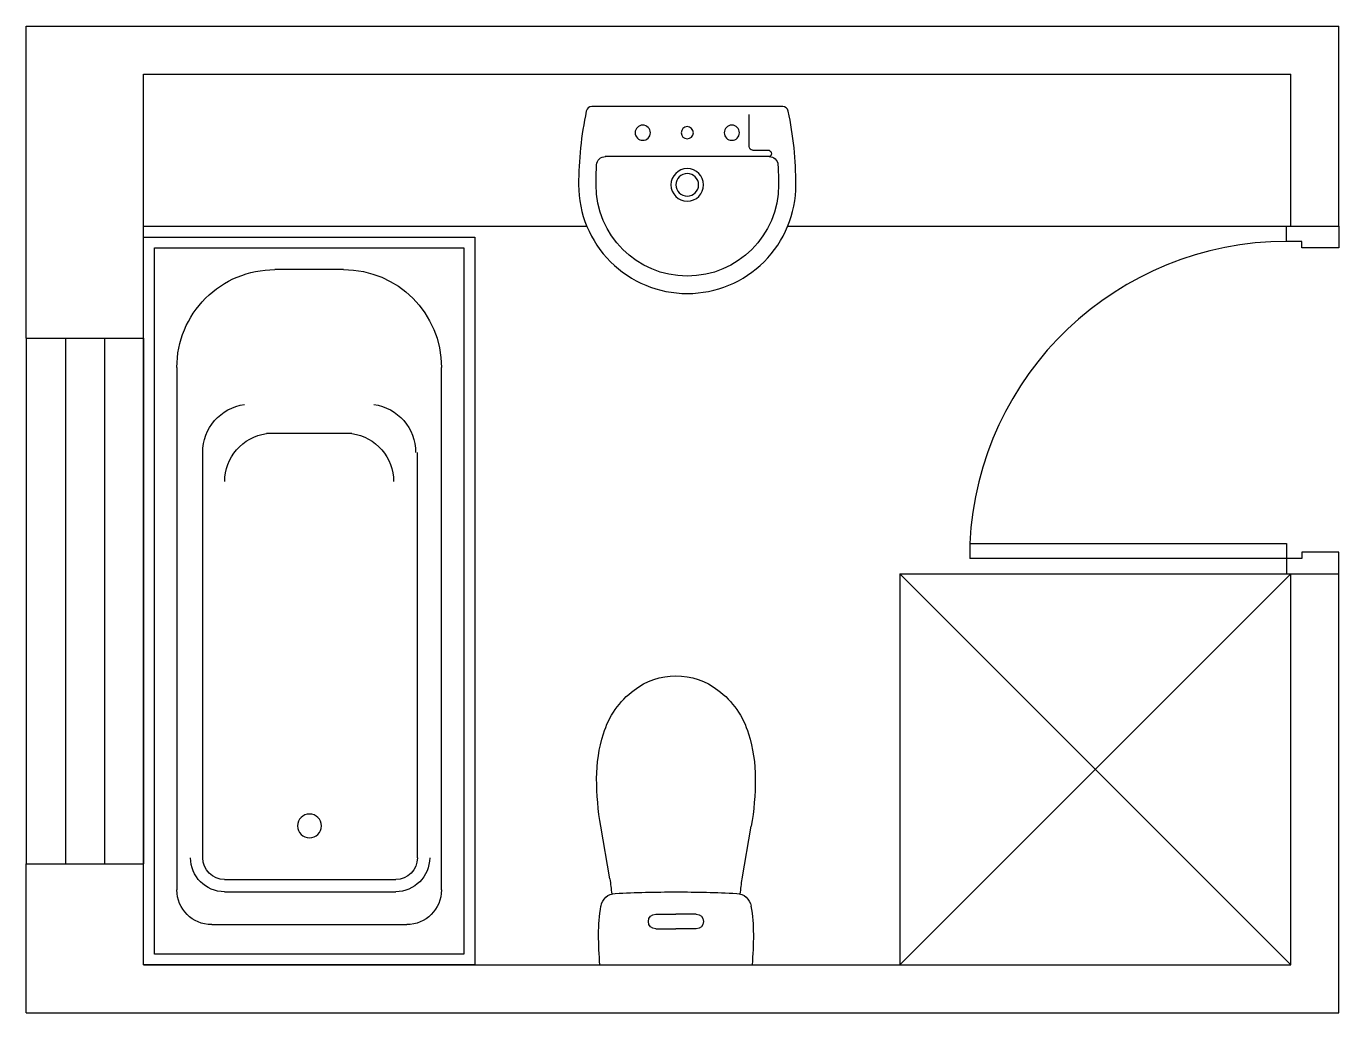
# Model space of a CAD drawing. Extents: x 0 to 3020, y 0 to 2270.
import ezdxf

# ---------------------------------------------------------------- set-up
doc = ezdxf.new("R2010")
doc.units = 0
doc.header["$LTSCALE"] = 800
for name, color, linetype in [('Car', 7, 'Continuous'), ('Doors', 7, 'Continuous'), ('Plumbing Fixtures', 7, 'Continuous'), ('Walls', 7, 'Continuous'), ('Windows', 7, 'Continuous')]:
    doc.layers.add(name, color=color, linetype=linetype)

# ---------------------------------------------------------------- blocks, each defined once
blk = doc.blocks.new('DOOR-800')
for p, q in [((35, 120), (35, 849.2)), ((70, 849.2), (35, 849.2)), ((70, 849.2), (70, 120)), ((0, 120), (0, 0)), ((35, 120), (0, 120)), ((70, 120), (35, 120)), ((35, 85), (35, 120)), ((765, 85), (765, 120)), ((765, 120), (800, 120)), ((800, 120), (800, 0)), ((50, 85), (35, 85)), ((50, 0), (50, 85)), ((750, 0), (750, 85)), ((750, 85), (765, 85)), ((0, 0), (50, 0)), ((800, 0), (750, 0))]:
    blk.add_line(p, q)
blk.add_arc((35, 120), 730, 0, 87.2519)
blk = doc.blocks.new('van-eclipse-pl')
for p, q in [((-142.2, -92), (-142.2, -18.3)), ((-150.2, -100), (-185.5, -100))]:
    blk.add_line(p, q)
at = {"color": 7}
blk.add_line((-188.9, -115), (188.9, -115), dxfattribs=at)
blk.add_lwpolyline([(0, -430, -0.414214), (-250, -180, -0.052159), (-232.3, -10.3, -0.354398), (-219.5, 0), (219.5, 0, -0.354398), (232.3, -10.3, -0.052159), (250, -180, -0.414214)], format="xyb", close=True)
for centre, radius in [((-102.5, -60), 17.5), ((0, -60), 14), ((102.5, -60), 17.5), ((0, -180), 26)]:
    blk.add_circle(centre, radius)
blk.add_circle((0, -180), 37.5, dxfattribs=at)
for centre, radius, start, end in [((-188.7, -135), 20, 89.4644, 175.9939), ((188.7, -135), 20, 4.0061, 90.5356), ((592.4, -180.3), 802.4, 176.6608, 179.9759), ((-592.1, -180.3), 802.1, 0.0236, 3.3398), ((0, -180), 210, 180, 270), ((0, -180), 210, 270, 0)]:
    blk.add_arc(centre, radius, start, end, dxfattribs=at)
for centre, radius, start, end in [((-185.1, -108.4), 8.45, 93.116, 231.7452), ((-150.2, -92), 8, 270, 0)]:
    blk.add_arc(centre, radius, start, end)
blk = doc.blocks.new('wc')
at = {"linetype": 'Continuous'}
for p, q in [((-152.6, 198.1), (-173.4, 319.1)), ((152.2, 198.1), (172.9, 319.1)), ((-46.7, 117), (-0.2, 117)), ((46.3, 117), (-0.2, 117)), ((-46.7, 83), (-0.2, 83)), ((46.3, 83), (-0.2, 83)), ((174.8, 0), (-174.8, 0))]:
    blk.add_line(p, q, dxfattribs=at)
for centre, radius, start, end in [((-0.2, 505), 160, 90, 127.0996), ((-0.2, 505), 160, 52.9004, 90), ((23.9, 473.1), 200, 127.0996, 162.9038), ((-24.4, 473.1), 200, 17.0962, 52.9004), ((167.3, 429), 350, 162.9038, 180), ((-167.7, 429), 350, 0, 17.0962), ((467.3, 429), 650, 180, 189.7311), ((-467.7, 429), 650, 350.2689, 0), ((-546.9, 130.5), 400, 4.7151, 9.7311), ((546.4, 130.5), 400, 170.2689, 175.2849), ((-138.3, 129.8), 35, 92.669, 170.573), ((-0.2, -2832), 3000, 90, 92.669), ((-0.2, -2832), 3000, 87.331, 90), ((137.8, 129.8), 35, 9.427, 87.331), ((221.8, 70), 400, 170.573, 180), ((-222.2, 70), 400, 0, 9.427), ((-46.7, 100), 17, 90, 270), ((46.3, 100), 17, 270, 90), ((639.9, 70), 818.2, 180, 184.8759), ((-640.4, 70), 818.2, 355.0919, 0), ((-174.8, 0.5), 0.5, 184.8759, 270)]:
    blk.add_arc(centre, radius, start, end, dxfattribs=at)
blk = doc.blocks.new('bath-1')
at = {"layer": 'Car', "linetype": 'ByBlock'}
for p, q in [((0, 762), (0, 0)), ((1675, 762), (0, 762)), ((1675, 0), (1675, 762)), ((1650, 737), (25, 737)), ((25, 737), (25, 25)), ((1650, 25), (1650, 737)), ((172.8, 685.36), (1375, 685.36)), ((92.8, 156.64), (92.8, 605.36)), ((246.6, 630.11), (1179.15, 630.11)), ((168.46, 186.16), (168.46, 580.11)), ((196.6, 186.16), (196.6, 580.11)), ((1222.92, 479.42), (1222.92, 282.58)), ((1600, 460.36), (1600, 301.64)), ((246.6, 136.16), (1179.15, 136.16)), ((1375, 76.64), (172.8, 76.64)), ((0, 0), (1675, 0)), ((25, 25), (1650, 25))]:
    blk.add_line(p, q, dxfattribs=at)
blk.add_circle((319.83, 381.84), 27.5, dxfattribs=at)
for centre, radius, start, end in [((172.8, 605.36), 80, 90, 180), ((1375, 460.36), 225, 0, 90), ((246.6, 580.11), 78.14, 90, 180), ((246.6, 580.11), 50, 90, 180), ((1179.15, 513.84), 112, 8.2712, 90), ((1112.08, 463.31), 112, 8.2712, 90), ((1112.08, 298.69), 112, 270, 351.7288), ((1375, 301.64), 225, 270, 0), ((1179.15, 248.16), 112, 270, 351.7288), ((246.6, 186.16), 78.14, 180, 270), ((246.6, 186.16), 50, 180, 270), ((172.8, 156.64), 80, 180, 270)]:
    blk.add_arc(centre, radius, start, end, dxfattribs=at)

msp = doc.modelspace()

# ---------------------------------------------------------------- linework, layer by layer
at = {"layer": 'Plumbing Fixtures'}
for p, q in [((270, 1810), (1289.7, 1810)), ((1752.3, 1810), (2910, 1810)), ((2010, 1010), (2010, 110)), ((2010, 1010), (2910, 1010)), ((2010, 1010), (2910, 110)), ((2910, 1010), (2010, 110))]:
    msp.add_line(p, q, dxfattribs=at)
at = {"layer": 'Walls'}
for p, q in [((0, 2270), (3020, 2270)), ((0, 1552.5), (0, 2270)), ((3020, 1810), (3020, 2270)), ((270, 2160), (2910, 2160)), ((270, 1552.5), (270, 2160)), ((2910, 1810), (2910, 2160)), ((2910, 1810), (3020, 1810)), ((0, 1552.5), (270, 1552.5)), ((2910, 110), (2910, 1010)), ((2910, 1010), (3020, 1010)), ((3020, 0), (3020, 1010)), ((0, 0), (0, 342.5)), ((0, 342.5), (270, 342.5)), ((270, 110), (270, 342.5)), ((270, 110), (2910, 110)), ((0, 0), (3020, 0))]:
    msp.add_line(p, q, dxfattribs=at)
at = {"layer": 'Windows'}
for p, q in [((0, 1552.5), (0, 342.5)), ((90, 1552.5), (90, 342.5)), ((180, 1552.5), (180, 342.5)), ((270, 1552.5), (270, 342.5))]:
    msp.add_line(p, q, dxfattribs=at)

# ---------------------------------------------------------------- block references
at = {"layer": 'Doors', "rotation": 90}
msp.add_blockref('DOOR-800', (3020, 1010), dxfattribs=at)
at = {"layer": 'Plumbing Fixtures', "xscale": -1}
for name, p in [('van-eclipse-pl', (1521, 2085)), ('wc', (1494.8, 110))]:
    msp.add_blockref(name, p, dxfattribs=at)
at = {"layer": 'Plumbing Fixtures', "xscale": -1, "rotation": 270}
msp.add_blockref('bath-1', (270, 110), dxfattribs=at)

doc.saveas('drawing.dxf')
